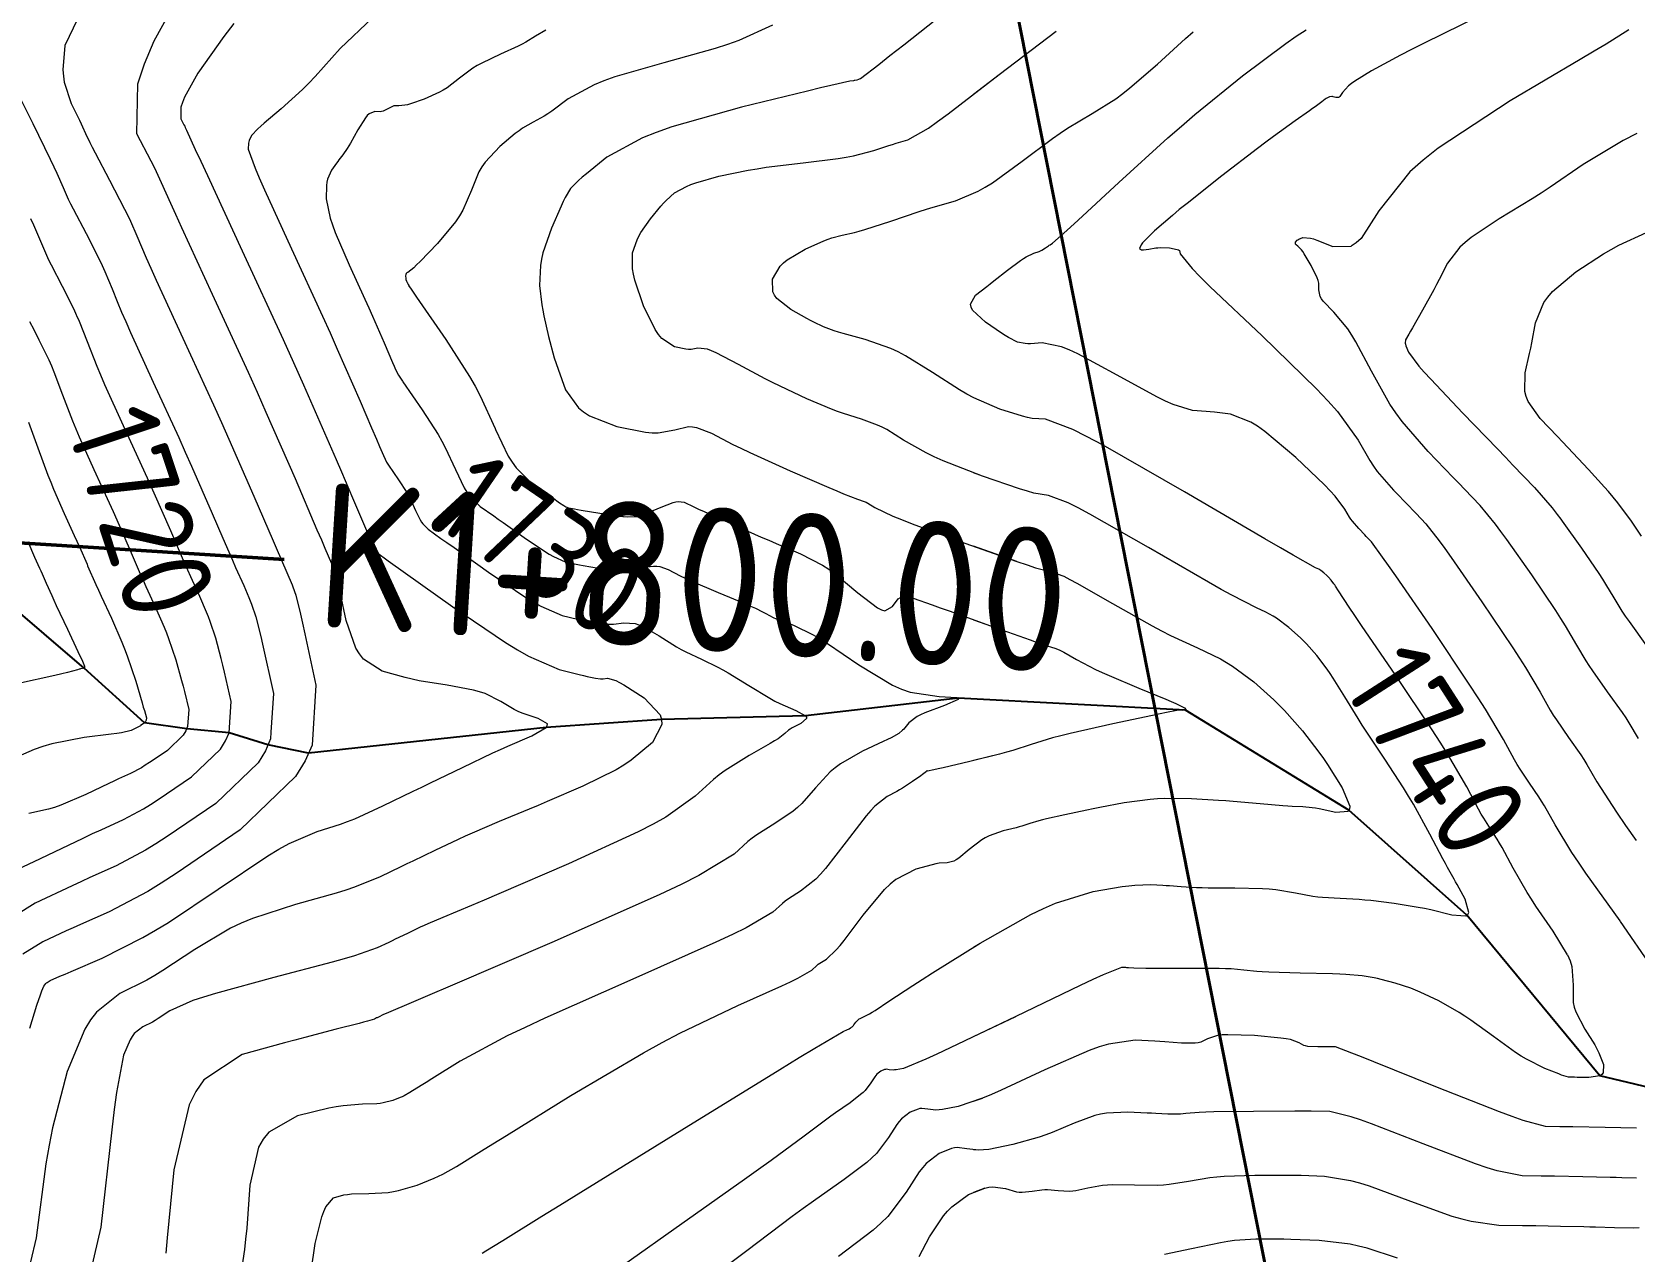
# Model space of a CAD drawing. Header units: millimetres. Extents: x 837475 to 838477, y 1189012 to 1191015.
# Drawn here: x 837785.8 to 837852.4, y 1189631 to 1189681.7 of the extents above; entities that cross this region are included whole.
import ezdxf

# ---------------------------------------------------------------- set-up
doc = ezdxf.new("R2010")
doc.units = ezdxf.units.MM
doc.header["$LTSCALE"] = 0.3
for name, color, linetype, lineweight in [('Abscisado 100m', 250, 'Continuous', 50), ('CORREDORVIA', 94, 'Continuous', 40), ('DRENAJE', 5, 'Continuous', 25)]:
    doc.layers.add(name, color=color, linetype=linetype, lineweight=lineweight)
doc.layers.add('COTAS 10', color=7, linetype='Continuous', lineweight=9, true_color=0x6e3e2d)
doc.layers.add('COTAS INT', color=7, linetype='Continuous', lineweight=5, true_color=0x9fa19f)
doc.styles.get("Standard").update_dxf_attribs({"font": 'isocp2.shx', "bigfont": '@extfont2.shx'})

msp = doc.modelspace()

# ---------------------------------------------------------------- linework, layer by layer
at = {"layer": 'Abscisado 100m'}
msp.add_line((837744.011, 1189663.017, 1705.277), (837796.277, 1189659.745, 1705.277), dxfattribs=at)
at = {"layer": 'CORREDORVIA'}
msp.add_lwpolyline([(838157.033, 1190996.193), (838237.174, 1190821.339), (838237.001, 1190602.875), (838240.031, 1190437.198), (838223.537, 1190366.272), (838184.199, 1189898.277), (837734.304, 1190149.151), (837849.078, 1189569.699), (837751.159, 1189231.384), (837593.191, 1189234.399), (837695.481, 1189679.225), (837660.573, 1189835.358), (837597.737, 1190012.464), (837490.666, 1190492.599), (837964.301, 1190234.408), (838010.155, 1190346.41), (837974.613, 1190516.877), (837969.419, 1190653.334), (837963.574, 1190795.982), (837910.676, 1191000.965)], close=True, dxfattribs=at)
at = {"layer": 'COTAS 10'}
for points in [[(837799.946, 1189682.259), (837798.608, 1189680.994), (837797.567, 1189679.825), (837797.296, 1189679.543), (837797.033, 1189679.279), (837796.145, 1189678.474), (837795.447, 1189677.886), (837795.304, 1189677.758), (837795.182, 1189677.645), (837794.92, 1189677.365), (837794.826, 1189677.17), (837794.809, 1189677.11), (837794.796, 1189677.049), (837794.784, 1189676.808), (837795.068, 1189676.017), (837795.242, 1189675.608), (837795.458, 1189675.117), (837796.58, 1189672.659), (837797.864, 1189669.868), (837798.181, 1189669.166), (837798.481, 1189668.496), (837799.428, 1189666.333), (837799.903, 1189665.226), (837800.106, 1189664.751), (837800.237, 1189664.447), (837800.343, 1189664.201), (837800.523, 1189663.796), (837800.612, 1189663.666), (837801.031, 1189663.06), (837801.37, 1189662.531), (837801.449, 1189662.392), (837801.522, 1189662.255), (837801.736, 1189661.787), (837801.921, 1189661.394), (837801.977, 1189661.305), (837802.035, 1189661.224), (837802.262, 1189661.003), (837802.791, 1189660.628), (837803.04, 1189660.451), (837803.334, 1189660.242), (837804.763, 1189659.219), (837806.28, 1189658.195), (837806.628, 1189657.984), (837806.945, 1189657.805), (837807.831, 1189657.421), (837808.469, 1189657.263), (837808.629, 1189657.226), (837808.783, 1189657.193), (837809.279, 1189657.099), (837809.722, 1189657.056), (837809.843, 1189657.055), (837809.962, 1189657.059), (837810.384, 1189657.114), (837810.863, 1189657.084), (837811.019, 1189657.035), (837811.184, 1189656.968), (837811.864, 1189656.576), (837812.584, 1189656.117), (837812.776, 1189656.007), (837812.963, 1189655.905), (837813.612, 1189655.599), (837814.296, 1189655.276), (837814.506, 1189655.162), (837814.724, 1189655.039), (837815.589, 1189654.507), (837816.451, 1189653.983), (837816.667, 1189653.865), (837816.874, 1189653.758), (837817.541, 1189653.468), (837817.942, 1189653.256), (837817.98, 1189653.198), (837817.987, 1189653.141), (837817.752, 1189652.935), (837817.381, 1189652.746), (837817.303, 1189652.7), (837817.235, 1189652.656), (837817.078, 1189652.517), (837816.797, 1189652.301), (837816.652, 1189652.208), (837816.477, 1189652.101), (837815.599, 1189651.596), (837814.605, 1189650.974), (837814.356, 1189650.793), (837814.119, 1189650.608), (837813.359, 1189649.91), (837812.134, 1189649.038), (837811.603, 1189648.745), (837810.99, 1189648.428), (837808.085, 1189647.096), (837805.189, 1189645.853), (837804.581, 1189645.593), (837804.057, 1189645.369), (837802.866, 1189644.865), (837802.249, 1189644.602), (837802.088, 1189644.531), (837801.93, 1189644.46), (837801.394, 1189644.208), (837800.892, 1189643.965), (837800.756, 1189643.898), (837800.621, 1189643.833), (837800.143, 1189643.601), (837799.2, 1189643.274), (837798.771, 1189643.148), (837798.269, 1189643.008), (837795.85, 1189642.373), (837793.426, 1189641.714), (837792.92, 1189641.558), (837792.486, 1189641.413), (837791.518, 1189640.984), (837791.042, 1189640.666), (837790.918, 1189640.592), (837790.798, 1189640.523), (837790.395, 1189640.322), (837790.043, 1189640.044), (837789.955, 1189639.926), (837789.871, 1189639.79), (837789.603, 1189639.151), (837789.312, 1189637.595), (837789.213, 1189636.881), (837789.107, 1189636.043), (837788.659, 1189631.994), (837787.643, 1189627.65)], [(837849.607, 1189643.321), (837849.013, 1189644.304), (837848.292, 1189645.344), (837848.109, 1189645.628), (837847.932, 1189645.911), (837847.353, 1189646.919), (837846.883, 1189647.776), (837846.775, 1189647.964), (837846.677, 1189648.13), (837846.405, 1189648.552), (837846.126, 1189648.991), (837846.024, 1189649.168), (837845.911, 1189649.37), (837845.415, 1189650.299), (837844.62, 1189651.67), (837844.318, 1189652.149), (837843.982, 1189652.672), (837842.474, 1189654.923), (837841.051, 1189657.003), (837840.769, 1189657.419), (837840.535, 1189657.766), (837840.09, 1189658.44), (837839.965, 1189658.643), (837839.932, 1189658.693), (837839.899, 1189658.741), (837839.787, 1189658.889), (837839.675, 1189659.016), (837839.609, 1189659.082), (837839.483, 1189659.195), (837839.349, 1189659.294), (837839.335, 1189659.304), (837839.311, 1189659.318), (837839.273, 1189659.34), (837839.131, 1189659.408), (837838.209, 1189659.928), (837837.679, 1189660.235), (837837.03, 1189660.612), (837833.693, 1189662.566), (837830.303, 1189664.497), (837829.621, 1189664.861), (837829.049, 1189665.151), (837827.908, 1189665.58), (837827.365, 1189665.612), (837827.169, 1189665.651), (837826.955, 1189665.703), (837826.018, 1189666.001), (837824.941, 1189666.468), (837824.638, 1189666.626), (837824.333, 1189666.796), (837823.213, 1189667.517), (837822.095, 1189668.217), (837821.791, 1189668.374), (837821.489, 1189668.516), (837820.418, 1189668.894), (837819.509, 1189669.142), (837819.31, 1189669.201), (837819.133, 1189669.256), (837818.682, 1189669.419), (837818.289, 1189669.612), (837818.148, 1189669.685), (837817.994, 1189669.768), (837817.323, 1189670.141), (837816.746, 1189670.596), (837816.651, 1189670.731), (837816.583, 1189670.871), (837816.574, 1189671.405), (837816.887, 1189671.937), (837817.023, 1189672.074), (837817.181, 1189672.207), (837817.927, 1189672.651), (837818.702, 1189672.991), (837818.877, 1189673.059), (837819.036, 1189673.115), (837819.466, 1189673.223), (837819.97, 1189673.334), (837820.175, 1189673.393), (837820.408, 1189673.463), (837821.484, 1189673.817), (837822.664, 1189674.209), (837822.961, 1189674.304), (837823.247, 1189674.392), (837824.174, 1189674.661), (837825.115, 1189675.052), (837825.408, 1189675.218), (837825.716, 1189675.408), (837826.948, 1189676.301), (837828.199, 1189677.247), (837828.519, 1189677.47), (837828.827, 1189677.677), (837829.845, 1189678.284), (837830.835, 1189678.901), (837831.126, 1189679.114), (837831.424, 1189679.346), (837832.56, 1189680.334), (837833.733, 1189681.398), (837834.054, 1189681.677)], [(837784.477, 1189646.528), (837786.148, 1189647.322), (837787.92, 1189648.167), (837788.315, 1189648.353), (837788.668, 1189648.518), (837789.596, 1189648.937), (837790.43, 1189649.381), (837790.723, 1189649.561), (837791.044, 1189649.766), (837792.43, 1189650.714), (837793.633, 1189651.87), (837793.838, 1189652.206), (837793.987, 1189652.549), (837794.066, 1189653.844), (837793.797, 1189655.063), (837793.727, 1189655.358), (837793.659, 1189655.633), (837793.43, 1189656.473), (837793.197, 1189657.176), (837793.126, 1189657.366), (837793.052, 1189657.553), (837792.764, 1189658.211), (837792.394, 1189659.021), (837792.268, 1189659.303), (837792.133, 1189659.611), (837791.561, 1189660.935), (837790.873, 1189662.51), (837790.664, 1189662.977), (837790.448, 1189663.458), (837789.601, 1189665.303), (837788.823, 1189667.014), (837788.651, 1189667.409), (837788.497, 1189667.771), (837788.096, 1189668.795), (837787.767, 1189669.635), (837787.659, 1189669.881), (837787.649, 1189669.903), (837787.543, 1189670.133), (837787.063, 1189671.089), (837786.604, 1189671.981), (837786.501, 1189672.192), (837786.408, 1189672.388), (837786.163, 1189672.966), (837785.873, 1189673.649), (837785.754, 1189673.911)], [(837852.683, 1189660.721), (837852.265, 1189661.342), (837851.695, 1189662.105), (837851.508, 1189662.334), (837851.308, 1189662.57), (837851.146, 1189662.751), (837850.484, 1189663.489), (837849.623, 1189664.403), (837849.402, 1189664.637), (837849.187, 1189664.862), (837848.471, 1189665.606), (837847.968, 1189666.317), (837847.888, 1189666.52), (837847.834, 1189666.727), (837847.851, 1189667.501), (837848.028, 1189668.305), (837848.075, 1189668.53), (837848.121, 1189668.757), (837848.277, 1189669.588), (837848.624, 1189670.424), (837848.789, 1189670.655), (837848.986, 1189670.884), (837849.946, 1189671.71), (837851.101, 1189672.459), (837851.419, 1189672.64), (837851.737, 1189672.811), (837852.883, 1189673.333)], [(837824.923, 1189666.477), (837824.941, 1189666.468)], [(837849.607, 1189643.321), (837849.71, 1189643.072), (837849.786, 1189642.833), (837849.842, 1189642.054), (837849.843, 1189641.34), (837849.886, 1189641.143), (837849.947, 1189640.945), (837850.319, 1189640.23), (837850.738, 1189639.569), (837850.829, 1189639.406), (837850.908, 1189639.25), (837851.101, 1189638.758), (837851.082, 1189638.408), (837851.027, 1189638.342), (837850.95, 1189638.29), (837850.494, 1189638.214), (837850.002, 1189638.223), (837849.902, 1189638.225), (837849.818, 1189638.226), (837849.648, 1189638.229), (837849.456, 1189638.286), (837849.358, 1189638.321), (837849.241, 1189638.365), (837848.658, 1189638.596), (837847.9, 1189638.973), (837847.673, 1189639.11), (837847.438, 1189639.261), (837846.525, 1189639.921), (837845.593, 1189640.605), (837845.345, 1189640.771), (837845.102, 1189640.926), (837844.261, 1189641.403), (837843.489, 1189641.766), (837843.29, 1189641.85), (837843.096, 1189641.927), (837842.448, 1189642.144), (837841.867, 1189642.294), (837841.716, 1189642.329), (837841.57, 1189642.36), (837841.078, 1189642.446), (837840.4, 1189642.503), (837840.137, 1189642.516), (837839.841, 1189642.528), (837838.501, 1189642.561), (837837.196, 1189642.594), (837836.923, 1189642.606), (837836.688, 1189642.619), (837836.156, 1189642.678), (837835.629, 1189642.729), (837835.398, 1189642.738), (837835.128, 1189642.745), (837833.845, 1189642.749), (837832.569, 1189642.744), (837832.305, 1189642.745), (837832.078, 1189642.746), (837831.582, 1189642.76), (837831.355, 1189642.777), (837831.299, 1189642.781), (837831.245, 1189642.785), (837831.077, 1189642.794), (837830.311, 1189642.486), (837829.881, 1189642.289), (837829.356, 1189642.044), (837826.673, 1189640.756), (837823.951, 1189639.449), (837823.401, 1189639.192), (837822.94, 1189638.981), (837822.01, 1189638.598), (837821.706, 1189638.537), (837821.638, 1189638.53), (837821.578, 1189638.525), (837821.422, 1189638.543), (837821.303, 1189638.56), (837821.266, 1189638.555), (837821.228, 1189638.547), (837821.073, 1189638.485), (837820.908, 1189638.356), (837820.862, 1189638.306), (837820.816, 1189638.249), (837820.65, 1189637.991), (837820.417, 1189637.683), (837820.329, 1189637.595), (837820.23, 1189637.505), (837819.789, 1189637.17), (837819.187, 1189636.749), (837818.988, 1189636.604), (837818.775, 1189636.448), (837817.886, 1189635.783), (837816.509, 1189634.771), (837815.989, 1189634.396), (837815.408, 1189633.979), (837812.805, 1189632.131), (837810.373, 1189630.415)], [(837824.923, 1189639.916), (837826.673, 1189640.756)]]:
    msp.add_lwpolyline(points, dxfattribs=at)
at = {"layer": 'COTAS INT'}
for points in [[(837785.701, 1189640.271), (837786.002, 1189641.223), (837786.142, 1189641.648), (837786.175, 1189641.739), (837786.205, 1189641.819), (837786.294, 1189642.014), (837786.377, 1189642.122), (837786.404, 1189642.148), (837786.432, 1189642.172), (837786.549, 1189642.245), (837786.958, 1189642.426), (837787.17, 1189642.518), (837787.426, 1189642.629), (837788.707, 1189643.18), (837790.407, 1189644.035), (837790.927, 1189644.337), (837791.468, 1189644.667), (837795.6, 1189647.435), (837796.059, 1189647.71), (837796.478, 1189647.944), (837797.647, 1189648.443), (837798.614, 1189648.745), (837798.905, 1189648.854), (837799.207, 1189648.975), (837800.379, 1189649.504), (837801.638, 1189650.116), (837801.994, 1189650.289), (837802.354, 1189650.464), (837803.679, 1189651.107), (837804.941, 1189651.707), (837805.26, 1189651.854), (837805.566, 1189651.992), (837806.562, 1189652.424), (837807.157, 1189652.764), (837807.21, 1189652.845), (837807.215, 1189652.919), (837806.83, 1189653.14), (837806.166, 1189653.36), (837805.994, 1189653.433), (837805.829, 1189653.512), (837805.277, 1189653.845), (837804.622, 1189654.173), (837804.391, 1189654.25), (837804.138, 1189654.32), (837803.048, 1189654.523), (837801.885, 1189654.711), (837801.587, 1189654.773), (837801.299, 1189654.838), (837800.344, 1189655.109), (837799.575, 1189655.612), (837799.404, 1189655.824), (837799.251, 1189656.067), (837798.849, 1189657.21), (837798.61, 1189658.328), (837798.56, 1189658.556), (837798.517, 1189658.749), (837798.42, 1189659.152), (837798.364, 1189659.321), (837798.347, 1189659.366), (837798.329, 1189659.412), (837798.26, 1189659.57), (837797.982, 1189660.206), (837797.833, 1189660.552), (837797.652, 1189660.972), (837796.74, 1189663.102), (837795.533, 1189665.865), (837795.167, 1189666.684), (837794.788, 1189667.526), (837793.302, 1189670.762), (837792.019, 1189673.535), (837791.766, 1189674.084), (837791.559, 1189674.54), (837791.182, 1189675.399), (837790.974, 1189675.859), (837790.872, 1189676.063), (837790.751, 1189676.3), (837790.156, 1189677.435), (837790.195, 1189679.518), (837790.474, 1189680.353), (837790.87, 1189681.301), (837793.268, 1189685.655)], [(837788.208, 1189683.309), (837787.164, 1189681.117), (837787.079, 1189680.106), (837787.098, 1189679.841), (837787.136, 1189679.582), (837787.426, 1189678.703), (837787.766, 1189678.004), (837787.835, 1189677.858), (837787.893, 1189677.734), (837788.015, 1189677.459), (837788.201, 1189677.077), (837788.299, 1189676.885), (837788.419, 1189676.655), (837789.021, 1189675.514), (837789.643, 1189674.316), (837789.775, 1189674.051), (837789.889, 1189673.814), (837790.154, 1189673.197), (837790.538, 1189672.284), (837790.728, 1189671.859), (837790.954, 1189671.361), (837792.068, 1189668.942), (837793.341, 1189666.17), (837793.666, 1189665.448), (837793.98, 1189664.747), (837795.013, 1189662.379), (837795.812, 1189660.518), (837795.978, 1189660.136), (837796.119, 1189659.811), (837796.428, 1189659.117), (837796.57, 1189658.792), (837796.606, 1189658.7), (837796.641, 1189658.606), (837796.757, 1189658.259), (837796.948, 1189657.47), (837797.032, 1189657.098), (837797.128, 1189656.659), (837797.585, 1189654.52), (837797.433, 1189652.032), (837797.146, 1189651.374), (837796.752, 1189650.729), (837794.445, 1189648.511), (837791.784, 1189646.692), (837791.168, 1189646.298), (837790.604, 1189645.952), (837789.003, 1189645.099), (837787.813, 1189644.579), (837787.508, 1189644.442), (837787.214, 1189644.309), (837786.24, 1189643.853), (837785.414, 1189643.338)], [(837825.017, 1189683.511), (837822.021, 1189681.132), (837821.446, 1189680.677), (837820.98, 1189680.31), (837820.218, 1189679.722), (837820.169, 1189679.708), (837820.139, 1189679.698), (837820.077, 1189679.678), (837819.993, 1189679.656), (837819.963, 1189679.651), (837819.93, 1189679.645), (837819.786, 1189679.627), (837818.997, 1189679.452), (837818.557, 1189679.347), (837818.021, 1189679.218), (837815.284, 1189678.548), (837812.38, 1189677.725), (837811.738, 1189677.499), (837811.166, 1189677.274), (837809.688, 1189676.468), (837808.836, 1189675.783), (837808.659, 1189675.633), (837808.508, 1189675.502), (837808.175, 1189675.174), (837807.953, 1189674.79), (837807.871, 1189674.624), (837807.781, 1189674.431), (837807.383, 1189673.517), (837807.029, 1189672.492), (837806.968, 1189672.229), (837806.921, 1189671.975), (837806.884, 1189671.134), (837806.98, 1189670.334), (837807.018, 1189670.105), (837807.06, 1189669.873), (837807.254, 1189669.011), (837807.501, 1189668.137), (837807.576, 1189667.897), (837807.656, 1189667.658), (837807.969, 1189666.805), (837808.5, 1189666.055), (837808.717, 1189665.882), (837808.963, 1189665.723), (837810.105, 1189665.275), (837811.289, 1189665.042), (837811.562, 1189665.018), (837811.811, 1189665.013), (837812.513, 1189665.143), (837813.078, 1189665.27), (837813.241, 1189665.263), (837813.407, 1189665.238), (837814.029, 1189664.995), (837814.922, 1189664.535), (837815.258, 1189664.374), (837815.632, 1189664.198), (837817.306, 1189663.439), (837818.907, 1189662.737), (837819.235, 1189662.597), (837819.514, 1189662.481), (837820.106, 1189662.257), (837820.378, 1189662.161), (837820.454, 1189662.125), (837820.532, 1189662.085), (837820.815, 1189661.907), (837821.564, 1189661.556), (837821.935, 1189661.407), (837822.376, 1189661.235), (837824.558, 1189660.427), (837826.72, 1189659.663), (837827.149, 1189659.52), (837827.503, 1189659.405), (837828.168, 1189659.237), (837828.668, 1189659.049), (837828.918, 1189658.922), (837829.217, 1189658.763), (837830.703, 1189657.916), (837832.341, 1189656.99), (837832.736, 1189656.78), (837833.106, 1189656.59), (837834.234, 1189656.073), (837835.178, 1189655.622), (837835.432, 1189655.474), (837835.684, 1189655.316), (837836.568, 1189654.66), (837837.404, 1189653.91), (837837.625, 1189653.692), (837837.842, 1189653.469), (837838.587, 1189652.63), (837839.277, 1189651.739), (837839.459, 1189651.483), (837839.636, 1189651.224), (837840.242, 1189650.259), (837840.554, 1189649.5), (837840.546, 1189649.371), (837840.497, 1189649.277), (837839.977, 1189649.233), (837839.288, 1189649.382), (837839.131, 1189649.411), (837838.99, 1189649.433), (837838.606, 1189649.468), (837838.159, 1189649.486), (837837.978, 1189649.498), (837837.773, 1189649.514), (837836.827, 1189649.595), (837835.716, 1189649.688), (837835.407, 1189649.712), (837835.098, 1189649.734), (837833.977, 1189649.803), (837832.865, 1189649.814), (837832.562, 1189649.799), (837832.26, 1189649.776), (837831.188, 1189649.629), (837830.164, 1189649.434), (837829.893, 1189649.381), (837829.627, 1189649.328), (837828.714, 1189649.139), (837827.957, 1189648.97), (837827.79, 1189648.929), (837827.642, 1189648.891), (837827.26, 1189648.775), (837826.93, 1189648.667), (837826.815, 1189648.634), (837826.69, 1189648.6), (837826.15, 1189648.465), (837825.565, 1189648.259), (837825.411, 1189648.18), (837825.261, 1189648.092), (837824.747, 1189647.694), (837824.308, 1189647.33), (837824.204, 1189647.263), (837824.109, 1189647.211), (837823.83, 1189647.144), (837823.49, 1189647.121), (837823.356, 1189647.096), (837823.205, 1189647.063), (837822.518, 1189646.879), (837821.697, 1189646.441), (837821.462, 1189646.249)], [(837794.187, 1189682.03), (837793.767, 1189681.487), (837792.693, 1189679.966), (837792.139, 1189678.962), (837792.048, 1189678.743), (837791.984, 1189678.55), (837791.974, 1189678.07), (837792.112, 1189677.808), (837792.14, 1189677.753), (837792.163, 1189677.706), (837792.211, 1189677.6), (837792.58, 1189676.796), (837792.805, 1189676.309), (837793.084, 1189675.708), (837794.536, 1189672.582), (837796.229, 1189668.895), (837796.659, 1189667.941), (837797.073, 1189667.015), (837798.43, 1189663.909), (837798.651, 1189663.394), (837799.112, 1189662.316), (837799.78, 1189660.753), (837800.025, 1189660.181), (837800.029, 1189660.175), (837800.049, 1189660.146), (837800.065, 1189660.121), (837800.069, 1189660.114), (837800.072, 1189660.107), (837800.083, 1189660.085), (837800.091, 1189660.066), (837800.097, 1189660.058), (837800.108, 1189660.048), (837800.602, 1189659.694), (837803.285, 1189657.774), (837805.469, 1189656.299), (837805.971, 1189655.995), (837806.427, 1189655.737), (837807.704, 1189655.183), (837808.535, 1189654.97), (837808.711, 1189654.927), (837808.863, 1189654.89), (837809.219, 1189654.813), (837809.418, 1189654.794), (837809.472, 1189654.793), (837809.526, 1189654.795), (837809.715, 1189654.82), (837810.061, 1189654.717), (837810.213, 1189654.639), (837810.389, 1189654.539), (837811.231, 1189653.997), (837811.894, 1189653.298), (837811.958, 1189653.098), (837811.97, 1189652.896), (837811.583, 1189652.147), (837810.698, 1189651.402), (837810.396, 1189651.202), (837810.069, 1189651.006), (837808.683, 1189650.321), (837807.21, 1189649.692), (837806.828, 1189649.53), (837806.458, 1189649.373), (837805.215, 1189648.853), (837804.093, 1189648.374), (837803.799, 1189648.244), (837803.512, 1189648.115), (837802.537, 1189647.658), (837801.623, 1189647.214), (837801.375, 1189647.094), (837801.129, 1189646.975), (837800.261, 1189646.552), (837799.203, 1189646.124), (837798.838, 1189646.001), (837798.442, 1189645.876), (837796.749, 1189645.408), (837794.952, 1189644.829), (837794.49, 1189644.634), (837794.043, 1189644.424), (837792.558, 1189643.539), (837791.239, 1189642.66), (837790.897, 1189642.454), (837790.565, 1189642.263), (837789.448, 1189641.707), (837788.473, 1189640.935), (837788.229, 1189640.608), (837787.997, 1189640.232), (837787.254, 1189638.464), (837786.65, 1189636.132), (837786.506, 1189635.401), (837786.371, 1189634.632), (837785.965, 1189631.547), (837785.269, 1189628.567)], [(837816.573, 1189681.963), (837815.163, 1189681.327), (837814.691, 1189681.155), (837814.184, 1189680.986), (837812.058, 1189680.392), (837810.015, 1189679.809), (837809.56, 1189679.646), (837809.152, 1189679.483), (837808.081, 1189678.89), (837807.396, 1189678.38), (837807.233, 1189678.269), (837807.081, 1189678.171), (837806.625, 1189677.925), (837806.18, 1189677.674), (837806.035, 1189677.572), (837805.879, 1189677.456), (837805.237, 1189676.92), (837804.626, 1189676.258), (837804.491, 1189676.063), (837804.37, 1189675.862), (837804.054, 1189675.094), (837803.704, 1189674.266), (837803.561, 1189674.028), (837803.399, 1189673.787), (837802.648, 1189672.883), (837801.924, 1189672.133), (837801.779, 1189671.989), (837801.658, 1189671.872), (837801.417, 1189671.676), (837801.35, 1189671.643), (837801.338, 1189671.628), (837801.328, 1189671.611), (837801.316, 1189671.529), (837801.327, 1189671.437), (837801.331, 1189671.414), (837801.337, 1189671.392), (837801.362, 1189671.32), (837801.391, 1189671.259), (837801.398, 1189671.243), (837801.404, 1189671.229), (837801.425, 1189671.181), (837801.451, 1189671.131), (837801.46, 1189671.114), (837801.471, 1189671.097), (837801.518, 1189671.025), (837801.777, 1189670.65), (837802.994, 1189668.889), (837803.978, 1189667.353), (837804.209, 1189666.947), (837804.422, 1189666.551), (837805.041, 1189665.192), (837805.059, 1189665.155), (837805.581, 1189664.05), (837805.744, 1189663.791), (837805.913, 1189663.556), (837806.571, 1189662.913), (837807.171, 1189662.496), (837807.303, 1189662.404), (837807.42, 1189662.322), (837807.721, 1189662.11), (837807.901, 1189661.988), (837807.943, 1189661.963), (837807.98, 1189661.942), (837808.086, 1189661.896), (837808.336, 1189661.848), (837808.466, 1189661.826), (837808.621, 1189661.799), (837809.399, 1189661.67), (837810.207, 1189661.555), (837810.348, 1189661.541), (837810.381, 1189661.537), (837810.535, 1189661.525), (837810.911, 1189661.535), (837811.214, 1189661.625), (837811.321, 1189661.664), (837811.438, 1189661.71), (837811.944, 1189661.927), (837812.438, 1189662.115), (837812.548, 1189662.142), (837812.646, 1189662.159), (837812.899, 1189662.129), (837813.305, 1189661.932), (837813.498, 1189661.843), (837813.726, 1189661.739), (837814.841, 1189661.238), (837816.101, 1189660.683), (837816.421, 1189660.545), (837816.727, 1189660.412), (837817.726, 1189659.989), (837818.65, 1189659.508), (837818.909, 1189659.34), (837819.169, 1189659.156), (837820.12, 1189658.365), (837820.925, 1189657.736), (837821.093, 1189657.654), (837821.237, 1189657.612), (837821.561, 1189657.794), (837821.794, 1189658.117), (837821.882, 1189658.164), (837821.978, 1189658.192), (837822.41, 1189658.142), (837823.206, 1189657.861), (837823.532, 1189657.745), (837823.903, 1189657.611), (837825.629, 1189656.989)], [(837845.996, 1189682.362), (837843.644, 1189681.213), (837843.123, 1189680.952), (837842.659, 1189680.715), (837841.457, 1189680.066), (837840.766, 1189679.63), (837840.625, 1189679.528), (837840.506, 1189679.434), (837840.257, 1189679.163), (837840.15, 1189678.997), (837840.12, 1189678.969), (837840.09, 1189678.95), (837839.979, 1189678.948), (837839.87, 1189678.983), (837839.841, 1189678.987), (837839.813, 1189678.989), (837839.714, 1189678.977), (837839.606, 1189678.929), (837839.572, 1189678.908), (837839.536, 1189678.884), (837839.39, 1189678.771), (837839.124, 1189678.568), (837839.012, 1189678.488), (837838.884, 1189678.397), (837838.281, 1189677.979), (837837.382, 1189677.333), (837837.067, 1189677.098), (837836.723, 1189676.838), (837835.24, 1189675.694), (837833.794, 1189674.55), (837833.473, 1189674.289), (837833.187, 1189674.053), (837832.438, 1189673.404), (837832.025, 1189672.993), (837831.95, 1189672.907), (837831.892, 1189672.834), (837831.823, 1189672.671), (837831.907, 1189672.618), (837831.946, 1189672.614), (837831.99, 1189672.614), (837832.207, 1189672.654), (837832.495, 1189672.702), (837832.585, 1189672.708), (837832.68, 1189672.711), (837833.061, 1189672.696), (837833.38, 1189672.637), (837833.437, 1189672.613), (837833.479, 1189672.585), (837833.514, 1189672.456), (837834.001, 1189671.84), (837834.328, 1189671.505), (837834.738, 1189671.099), (837836.911, 1189669.042), (837839.177, 1189666.843), (837839.645, 1189666.348), (837840.043, 1189665.903), (837840.908, 1189664.708), (837841.384, 1189663.859), (837841.538, 1189663.633), (837841.701, 1189663.41), (837842.37, 1189662.634), (837843.02, 1189661.962), (837843.172, 1189661.804), (837843.311, 1189661.659), (837843.713, 1189661.236), (837844.266, 1189660.529), (837844.501, 1189660.205), (837844.772, 1189659.826), (837846.047, 1189657.991), (837847.335, 1189656.077), (837847.615, 1189655.648), (837847.86, 1189655.261), (837848.469, 1189654.228), (837848.888, 1189653.485), (837849.014, 1189653.281), (837849.144, 1189653.078), (837849.649, 1189652.353), (837850.154, 1189651.633), (837850.284, 1189651.433), (837850.409, 1189651.233), (837850.825, 1189650.51), (837851.638, 1189649.242), (837852.013, 1189648.698), (837852.454, 1189648.071)], [(837807.151, 1189681.745), (837806.721, 1189681.507), (837806.312, 1189681.246), (837806.161, 1189681.165), (837805.995, 1189681.082), (837805.258, 1189680.751), (837804.487, 1189680.383), (837804.298, 1189680.275), (837804.12, 1189680.166), (837803.565, 1189679.75), (837803.044, 1189679.354), (837802.887, 1189679.257), (837802.725, 1189679.166), (837802.091, 1189678.88), (837801.522, 1189678.685), (837801.4, 1189678.651), (837801.294, 1189678.626), (837801.038, 1189678.607), (837800.874, 1189678.61), (837800.826, 1189678.598), (837800.777, 1189678.582), (837800.587, 1189678.48), (837800.383, 1189678.379), (837800.325, 1189678.364), (837800.267, 1189678.354), (837800.049, 1189678.363), (837799.804, 1189678.274), (837799.728, 1189678.202), (837799.648, 1189678.11), (837799.332, 1189677.605), (837799.03, 1189677.058), (837798.959, 1189676.938), (837798.894, 1189676.832), (837798.709, 1189676.566), (837798.548, 1189676.362), (837798.499, 1189676.296), (837798.447, 1189676.225), (837798.247, 1189675.934), (837798.082, 1189675.555), (837798.054, 1189675.43), (837798.033, 1189675.295), (837798.019, 1189674.734), (837798.186, 1189673.937), (837798.279, 1189673.653), (837798.392, 1189673.341), (837798.971, 1189671.99), (837799.627, 1189670.563), (837799.789, 1189670.205), (837799.943, 1189669.862), (837800.427, 1189668.757), (837800.778, 1189667.941), (837800.849, 1189667.781), (837800.907, 1189667.649), (837801.02, 1189667.41), (837801.195, 1189667.158), (837801.21, 1189667.138), (837802.012, 1189665.975), (837802.674, 1189664.942), (837802.829, 1189664.67), (837802.972, 1189664.403), (837803.388, 1189663.49), (837803.751, 1189662.722), (837803.861, 1189662.548), (837803.974, 1189662.39), (837804.416, 1189661.958), (837804.981, 1189661.562), (837805.172, 1189661.427), (837805.377, 1189661.282), (837806.242, 1189660.665), (837807.09, 1189660.091), (837807.285, 1189659.974), (837807.463, 1189659.873), (837807.958, 1189659.658), (837808.403, 1189659.556), (837808.547, 1189659.526), (837808.702, 1189659.496), (837809.339, 1189659.384), (837810.027, 1189659.318), (837810.213, 1189659.317), (837810.398, 1189659.324), (837811.053, 1189659.409), (837811.626, 1189659.478), (837811.76, 1189659.475), (837811.883, 1189659.462), (837812.238, 1189659.332), (837812.728, 1189659.068), (837812.937, 1189658.97), (837813.177, 1189658.862), (837814.307, 1189658.383), (837815.424, 1189657.914), (837815.656, 1189657.812), (837815.855, 1189657.723), (837816.159, 1189657.57), (837816.292, 1189657.502), (837816.6, 1189657.341), (837816.717, 1189657.289), (837816.848, 1189657.235), (837817.435, 1189657.015), (837818.264, 1189656.617), (837818.548, 1189656.45), (837818.855, 1189656.259), (837820.161, 1189655.365), (837821.56, 1189654.523), (837821.926, 1189654.365), (837822.283, 1189654.239), (837823.497, 1189654.056), (837824.232, 1189654.016), (837824.288, 1189653.981), (837824.28, 1189653.935), (837823.717, 1189653.682), (837822.894, 1189653.376), (837822.721, 1189653.297), (837822.573, 1189653.22), (837822.239, 1189652.963), (837822.066, 1189652.748), (837822.02, 1189652.698), (837821.975, 1189652.652), (837821.817, 1189652.519), (837821.493, 1189652.34), (837821.343, 1189652.265), (837821.167, 1189652.179), (837820.313, 1189651.776), (837819.389, 1189651.255), (837819.169, 1189651.094), (837818.964, 1189650.926), (837818.354, 1189650.262), (837817.785, 1189649.603), (837817.607, 1189649.438), (837817.42, 1189649.281), (837816.669, 1189648.778), (837815.916, 1189648.307), (837815.728, 1189648.17), (837815.548, 1189648.03), (837814.973, 1189647.502), (837813.51, 1189646.612), (837812.771, 1189646.244), (837811.887, 1189645.824), (837807.488, 1189643.871), (837803.168, 1189642.015), (837802.334, 1189641.656), (837801.656, 1189641.366), (837800.517, 1189640.877), (837800.406, 1189640.83), (837800.376, 1189640.817), (837800.348, 1189640.804), (837800.251, 1189640.759), (837800.161, 1189640.715), (837800.136, 1189640.703), (837800.112, 1189640.691), (837800.026, 1189640.649), (837799.731, 1189640.559), (837799.574, 1189640.516), (837799.386, 1189640.466), (837798.436, 1189640.221), (837797.131, 1189639.882), (837796.718, 1189639.772), (837796.283, 1189639.656), (837794.529, 1189639.177), (837792.939, 1189638.122), (837792.608, 1189637.642), (837792.323, 1189637.08), (837791.691, 1189634.375), (837791.419, 1189631.551), (837791.362, 1189630.915)], [(837853.124, 1189642.791), (837851.801, 1189644.707), (837851.79, 1189644.724), (837850.373, 1189646.707), (837850.061, 1189647.163), (837849.785, 1189647.576), (837849.089, 1189648.714), (837848.646, 1189649.505), (837848.529, 1189649.698), (837848.415, 1189649.881), (837848.027, 1189650.452), (837847.635, 1189651.034), (837847.519, 1189651.225), (837847.4, 1189651.427), (837846.942, 1189652.264), (837846.196, 1189653.53), (837845.895, 1189654.003), (837845.552, 1189654.529), (837843.974, 1189656.875), (837842.465, 1189659.066), (837842.166, 1189659.496), (837841.918, 1189659.849), (837841.456, 1189660.484), (837841.348, 1189660.598), (837841.298, 1189660.65), (837841.244, 1189660.707), (837841.184, 1189660.769), (837840.929, 1189661.033), (837840.667, 1189661.337), (837840.603, 1189661.424), (837840.543, 1189661.513), (837840.356, 1189661.846), (837839.945, 1189662.382), (837839.743, 1189662.598), (837839.503, 1189662.845), (837838.318, 1189663.983), (837837.028, 1189665.071), (837836.722, 1189665.286), (837836.439, 1189665.463), (837835.599, 1189665.793), (837834.934, 1189665.868), (837834.76, 1189665.885), (837834.592, 1189665.901), (837834.021, 1189665.942), (837833.212, 1189666.186), (837832.894, 1189666.329), (837832.535, 1189666.505), (837830.895, 1189667.411), (837829.257, 1189668.298), (837828.899, 1189668.461), (837828.581, 1189668.588), (837827.779, 1189668.751), (837827.295, 1189668.715), (837827.18, 1189668.716), (837827.072, 1189668.723), (837826.748, 1189668.788), (837826.378, 1189668.975), (837826.241, 1189669.057), (837826.089, 1189669.153), (837825.414, 1189669.612), (837824.881, 1189670.118), (837824.817, 1189670.243), (837824.791, 1189670.361), (837824.998, 1189670.737), (837825.475, 1189671.1), (837825.618, 1189671.21), (837825.766, 1189671.325), (837826.339, 1189671.777), (837826.874, 1189672.177), (837826.997, 1189672.259), (837827.11, 1189672.329), (837827.428, 1189672.477), (837827.654, 1189672.552), (837827.709, 1189672.575), (837827.759, 1189672.599), (837827.914, 1189672.697), (837828.038, 1189672.79), (837828.069, 1189672.812), (837828.1, 1189672.833), (837828.201, 1189672.893), (837828.68, 1189673.311), (837828.949, 1189673.557), (837829.277, 1189673.859), (837830.955, 1189675.423), (837833, 1189677.277), (837833.56, 1189677.763), (837834.117, 1189678.238), (837836.105, 1189679.852), (837837.897, 1189681.194), (837838.331, 1189681.497), (837838.738, 1189681.769)], [(837824.923, 1189679.086), (837825.983, 1189679.906), (837828.361, 1189681.704)], [(837852.159, 1189681.757), (837851.206, 1189681.166), (837850.719, 1189680.874), (837850.136, 1189680.527), (837847.225, 1189678.812), (837844.234, 1189676.847), (837843.601, 1189676.342), (837843.051, 1189675.855), (837841.77, 1189674.237), (837841.032, 1189673.094), (837840.825, 1189672.906), (837840.616, 1189672.774)], [(837825.288, 1189663.214), (837823.659, 1189663.851), (837823.287, 1189664.016), (837822.949, 1189664.176), (837822.014, 1189664.712), (837821.313, 1189665.151), (837821.122, 1189665.25), (837820.933, 1189665.338), (837820.262, 1189665.576), (837819.512, 1189665.812), (837819.273, 1189665.899), (837819.02, 1189665.996), (837817.994, 1189666.429), (837816.881, 1189666.95), (837816.574, 1189667.103), (837816.266, 1189667.26), (837815.159, 1189667.86), (837814.227, 1189668.344), (837814.03, 1189668.428), (837813.86, 1189668.49), (837813.466, 1189668.532), (837813.183, 1189668.48), (837813.083, 1189668.482), (837812.973, 1189668.491), (837812.496, 1189668.586), (837811.97, 1189668.933), (837811.829, 1189669.102), (837811.69, 1189669.303), (837811.204, 1189670.292), (837810.848, 1189671.356), (837810.791, 1189671.605), (837810.751, 1189671.833), (837810.756, 1189672.491), (837810.943, 1189673.029), (837811.018, 1189673.182), (837811.103, 1189673.336), (837811.492, 1189673.91), (837811.924, 1189674.432), (837812.035, 1189674.554), (837812.143, 1189674.667), (837812.501, 1189674.993), (837812.988, 1189675.258), (837813.176, 1189675.332), (837813.387, 1189675.406), (837814.342, 1189675.677), (837815.552, 1189675.929), (837815.924, 1189675.992), (837816.311, 1189676.051), (837817.844, 1189676.241), (837819.29, 1189676.422), (837819.623, 1189676.476), (837819.927, 1189676.531), (837820.781, 1189676.747), (837821.401, 1189676.954), (837821.558, 1189677.003), (837821.708, 1189677.05), (837822.196, 1189677.191), (837823.048, 1189677.681), (837823.427, 1189677.947), (837823.869, 1189678.27), (837825.983, 1189679.906)], [(837785.113, 1189679.308), (837785.832, 1189677.87), (837786.554, 1189676.383), (837786.702, 1189676.073), (837786.827, 1189675.807), (837787.089, 1189675.213), (837787.305, 1189674.732), (837787.4, 1189674.538), (837787.511, 1189674.318), (837788.042, 1189673.302), (837788.593, 1189672.225), (837788.717, 1189671.966), (837788.828, 1189671.725), (837789.125, 1189670.996), (837789.341, 1189670.465), (837789.518, 1189670.027), (837789.689, 1189669.634), (837789.888, 1189669.187), (837790.834, 1189667.123), (837791.894, 1189664.814), (837792.165, 1189664.213), (837792.426, 1189663.629), (837793.287, 1189661.657), (837793.727, 1189660.637), (837793.973, 1189660.065), (837794.123, 1189659.72), (837794.256, 1189659.416), (837794.596, 1189658.664), (837794.811, 1189658.173), (837794.866, 1189658.033), (837794.919, 1189657.891), (837795.093, 1189657.366), (837795.304, 1189656.552), (837795.379, 1189656.228), (837795.463, 1189655.861), (837795.747, 1189654.551), (837795.826, 1189654.182), (837795.727, 1189652.565), (837795.71, 1189652.29), (837795.492, 1189651.79), (837795.192, 1189651.3), (837793.438, 1189649.613), (837791.414, 1189648.229), (837790.946, 1189647.929), (837790.517, 1189647.666), (837789.299, 1189647.018), (837788.2, 1189646.529), (837787.846, 1189646.366), (837787.47, 1189646.191), (837785.932, 1189645.461), (837784.396, 1189644.504)], [(837852.483, 1189677.457), (837851.917, 1189677.169), (837850.254, 1189676.166), (837848.887, 1189675.229), (837848.509, 1189674.981), (837848.13, 1189674.738), (837846.762, 1189673.903), (837845.601, 1189673.133), (837845.353, 1189672.931), (837845.136, 1189672.735), (837844.621, 1189672.067), (837844.274, 1189671.381), (837844.164, 1189671.173), (837844.048, 1189670.958), (837843.581, 1189670.115), (837843.164, 1189669.381), (837843.08, 1189669.234), (837843.009, 1189669.112), (837842.869, 1189668.872), (837842.856, 1189668.745), (837842.867, 1189668.694), (837842.883, 1189668.635), (837842.993, 1189668.366), (837843.43, 1189667.787), (837843.653, 1189667.533), (837843.92, 1189667.239), (837845.251, 1189665.837), (837846.692, 1189664.347), (837847.029, 1189663.998), (837847.338, 1189663.675), (837848.227, 1189662.738), (837848.961, 1189661.89), (837849.172, 1189661.624), (837849.326, 1189661.426), (837849.387, 1189661.345), (837850.192, 1189660.225), (837850.9, 1189659.173), (837851.054, 1189658.937), (837851.189, 1189658.725), (837851.524, 1189658.157), (837851.864, 1189657.599), (837852.003, 1189657.393), (837852.161, 1189657.165), (837852.894, 1189656.153)], [(837852.561, 1189652.306), (837852.172, 1189652.961), (837852.038, 1189653.167), (837851.893, 1189653.384), (837851.271, 1189654.253), (837850.653, 1189655.121), (837850.508, 1189655.337), (837850.376, 1189655.542), (837849.997, 1189656.193), (837849.525, 1189656.993), (837849.334, 1189657.292), (837849.118, 1189657.625), (837848.12, 1189659.108), (837847.08, 1189660.585), (837846.837, 1189660.915), (837846.613, 1189661.21), (837845.97, 1189661.987), (837845.324, 1189662.667), (837845.1, 1189662.901), (837844.856, 1189663.155), (837843.81, 1189664.235), (837842.735, 1189665.482), (837842.473, 1189665.841), (837842.226, 1189666.206), (837841.46, 1189667.57), (837840.815, 1189668.799), (837840.644, 1189669.079), (837840.475, 1189669.331), (837839.894, 1189670.024), (837839.458, 1189670.483), (837839.382, 1189670.589), (837839.324, 1189670.684), (837839.275, 1189670.952), (837839.272, 1189671.233), (837839.243, 1189671.338), (837839.201, 1189671.454), (837838.951, 1189671.968), (837838.666, 1189672.45), (837838.603, 1189672.546), (837838.547, 1189672.625), (837838.401, 1189672.772), (837838.325, 1189672.821), (837838.313, 1189672.838), (837838.305, 1189672.857), (837838.307, 1189672.936), (837838.369, 1189673.02), (837838.399, 1189673.041), (837838.434, 1189673.061), (837838.607, 1189673.127), (837838.924, 1189673.107), (837839.051, 1189673.073), (837839.195, 1189673.027), (837839.855, 1189672.759), (837840.616, 1189672.774)], [(837785.696, 1189669.644), (837785.865, 1189669.311), (837786.084, 1189668.876), (837786.493, 1189668.041), (837786.601, 1189667.796), (837786.706, 1189667.546), (837787.067, 1189666.594), (837787.476, 1189665.515), (837787.612, 1189665.184), (837787.758, 1189664.84), (837788.367, 1189663.483), (837789.001, 1189662.101), (837789.163, 1189661.742), (837789.319, 1189661.392), (837789.834, 1189660.213), (837790.293, 1189659.158), (837790.413, 1189658.887), (837790.531, 1189658.626), (837790.932, 1189657.759), (837791.293, 1189656.934), (837791.386, 1189656.699), (837791.474, 1189656.461), (837791.767, 1189655.58), (837792.014, 1189654.715), (837792.075, 1189654.488), (837792.131, 1189654.265), (837792.307, 1189653.507), (837792.264, 1189652.807), (837792.184, 1189652.621), (837792.073, 1189652.44), (837791.423, 1189651.816), (837790.792, 1189651.384), (837790.675, 1189651.304), (837790.501, 1189651.193), (837790.343, 1189651.095), (837789.892, 1189650.855), (837789.391, 1189650.629), (837789.2, 1189650.54), (837788.987, 1189650.44), (837788.03, 1189649.983), (837786.995, 1189649.539), (837786.733, 1189649.447), (837786.482, 1189649.368), (837785.662, 1189649.194)], [(837785.645, 1189665.457), (837786.038, 1189664.393), (837786.456, 1189663.258), (837786.574, 1189662.959), (837786.693, 1189662.667), (837787.133, 1189661.663), (837787.554, 1189660.745), (837787.662, 1189660.506), (837787.766, 1189660.274), (837788.082, 1189659.552), (837788.108, 1189659.49), (837788.453, 1189658.705), (837788.558, 1189658.471), (837788.668, 1189658.231), (837789.101, 1189657.306), (837789.534, 1189656.314), (837789.645, 1189656.032), (837789.752, 1189655.746), (837790.104, 1189654.687), (837790.37, 1189653.797), (837790.422, 1189653.617), (837790.466, 1189653.467), (837790.548, 1189653.169), (837790.542, 1189653.065), (837790.529, 1189653.037), (837790.513, 1189653.01), (837790.416, 1189652.917), (837790.308, 1189652.843), (837790.305, 1189652.841), (837790.279, 1189652.824), (837790.255, 1189652.81), (837790.188, 1189652.774), (837790.113, 1189652.74), (837790.085, 1189652.727), (837790.053, 1189652.712), (837789.911, 1189652.644), (837789.513, 1189652.55), (837789.321, 1189652.518), (837789.092, 1189652.485), (837787.97, 1189652.343), (837786.622, 1189652.084), (837786.252, 1189651.976), (837785.882, 1189651.852), (837784.557, 1189651.276)], [(837824.923, 1189643.632), (837825.197, 1189643.803), (837827.309, 1189644.996), (837827.831, 1189645.246), (837828.326, 1189645.462), (837829.888, 1189645.948), (837831.1, 1189646.15), (837831.374, 1189646.186), (837831.621, 1189646.214), (837832.292, 1189646.243), (837832.786, 1189646.212), (837832.923, 1189646.202), (837833.059, 1189646.192), (837833.549, 1189646.151), (837834.188, 1189646.117), (837834.418, 1189646.111), (837834.672, 1189646.107), (837835.778, 1189646.105), (837836.93, 1189646.079), (837837.212, 1189646.06), (837837.478, 1189646.035), (837838.305, 1189645.899), (837839.027, 1189645.76), (837839.228, 1189645.732), (837839.429, 1189645.709), (837840.155, 1189645.667), (837840.943, 1189645.629), (837841.182, 1189645.609), (837841.431, 1189645.585), (837842.408, 1189645.465), (837843.404, 1189645.302), (837843.666, 1189645.251), (837843.921, 1189645.198), (837844.792, 1189644.982), (837845.169, 1189644.956), (837845.381, 1189644.94), (837845.46, 1189644.995), (837845.502, 1189645.08), (837845.346, 1189645.628), (837845.019, 1189646.235), (837844.953, 1189646.356), (837844.897, 1189646.457), (837844.782, 1189646.652), (837844.617, 1189646.948), (837844.529, 1189647.112), (837844.423, 1189647.313), (837843.888, 1189648.335), (837843.203, 1189649.577), (837843.002, 1189649.917), (837842.796, 1189650.254), (837842.014, 1189651.453), (837841.264, 1189652.572), (837841.078, 1189652.858), (837840.902, 1189653.134), (837840.345, 1189654.045), (837839.867, 1189654.821), (837839.74, 1189655.012), (837839.616, 1189655.193), (837839.187, 1189655.76), (837838.758, 1189656.242), (837838.634, 1189656.37), (837838.506, 1189656.496), (837838.025, 1189656.927), (837837.517, 1189657.305), (837837.372, 1189657.396), (837837.225, 1189657.481), (837837.07, 1189657.556), (837836.682, 1189657.741), (837835.658, 1189658.259), (837835.207, 1189658.507), (837834.685, 1189658.801), (837832.198, 1189660.241), (837829.76, 1189661.63), (837829.269, 1189661.892), (837828.858, 1189662.1), (837828.038, 1189662.409), (837827.434, 1189662.508), (837827.159, 1189662.585), (837826.838, 1189662.683), (837825.288, 1189663.214), (837824.923, 1189663.357)], [(837785.628, 1189660.493), (837785.899, 1189659.843), (837786.108, 1189659.389), (837786.161, 1189659.271), (837786.212, 1189659.156), (837786.382, 1189658.768), (837786.613, 1189658.251), (837786.704, 1189658.055), (837786.806, 1189657.836), (837787.269, 1189656.853), (837787.705, 1189655.928), (837787.79, 1189655.746), (837787.86, 1189655.595), (837787.982, 1189655.318), (837787.981, 1189655.26), (837787.973, 1189655.248), (837787.961, 1189655.237), (837787.892, 1189655.215), (837787.805, 1189655.2), (837787.783, 1189655.194), (837787.761, 1189655.187), (837787.688, 1189655.157), (837787.271, 1189655.048), (837787.032, 1189654.993), (837786.74, 1189654.926), (837785.24, 1189654.592)], [(837826.72, 1189659.663), (837824.923, 1189660.298)], [(837824.923, 1189657.243), (837825.629, 1189656.989), (837827.27, 1189656.403), (837827.588, 1189656.291), (837827.848, 1189656.202), (837828.297, 1189656.066), (837828.477, 1189655.998), (837828.567, 1189655.953), (837828.674, 1189655.896), (837829.207, 1189655.592), (837829.996, 1189655.179), (837830.265, 1189655.053), (837830.555, 1189654.922), (837831.785, 1189654.406), (837832.911, 1189653.946), (837833.135, 1189653.85), (837833.322, 1189653.768), (837833.682, 1189653.584), (837833.742, 1189653.51), (837833.74, 1189653.497), (837833.73, 1189653.486), (837833.625, 1189653.475), (837833.491, 1189653.48), (837833.462, 1189653.481), (837833.436, 1189653.481), (837833.373, 1189653.476), (837832.939, 1189653.385)], [(837832.939, 1189653.385), (837832.68, 1189653.33), (837832.361, 1189653.262), (837830.706, 1189652.911), (837828.94, 1189652.516), (837828.55, 1189652.421), (837828.204, 1189652.332), (837827.312, 1189652.061), (837826.552, 1189651.811), (837826.288, 1189651.735), (837826.001, 1189651.657), (837824.772, 1189651.349), (837823.661, 1189651.09), (837823.449, 1189651.042), (837823.278, 1189651.004), (837823.003, 1189650.955), (837822.993, 1189650.962), (837822.99, 1189650.961), (837822.985, 1189650.958), (837822.966, 1189650.937), (837822.863, 1189650.853), (837822.806, 1189650.812), (837822.738, 1189650.762), (837822.388, 1189650.517), (837821.965, 1189650.242), (837821.849, 1189650.173), (837821.735, 1189650.108), (837821.33, 1189649.9), (837820.826, 1189649.497), (837820.649, 1189649.309), (837820.457, 1189649.087), (837819.63, 1189648.008), (837818.773, 1189646.905), (837818.562, 1189646.668), (837818.363, 1189646.461), (837817.738, 1189645.96), (837817.227, 1189645.64), (837817.099, 1189645.547), (837816.977, 1189645.452), (837816.587, 1189645.093), (837815.48, 1189644.44), (837814.906, 1189644.16), (837814.217, 1189643.837), (837810.763, 1189642.309), (837807.102, 1189640.685), (837806.283, 1189640.3), (837805.547, 1189639.943), (837803.59, 1189638.891), (837802.413, 1189638.164), (837802.169, 1189638.013), (837801.961, 1189637.883), (837801.503, 1189637.598), (837801.256, 1189637.458), (837801.181, 1189637.421), (837801.102, 1189637.384), (837800.79, 1189637.257), (837800.394, 1189637.16), (837800.263, 1189637.142), (837800.121, 1189637.128), (837799.532, 1189637.112), (837798.721, 1189637.044), (837798.441, 1189636.997), (837798.136, 1189636.939), (837796.833, 1189636.629), (837795.639, 1189635.95), (837795.404, 1189635.659), (837795.209, 1189635.323), (837794.847, 1189633.737), (837794.721, 1189631.96), (837794.674, 1189631.504), (837794.623, 1189631.063), (837794.398, 1189629.6)], [(837826.001, 1189651.657), (837824.923, 1189651.387)], [(837797.39, 1189630.173), (837797.566, 1189631.319), (837797.836, 1189632.428), (837797.917, 1189632.653), (837798, 1189632.841), (837798.321, 1189633.223), (837798.752, 1189633.339), (837798.905, 1189633.36), (837799.071, 1189633.377), (837799.792, 1189633.396), (837800.596, 1189633.441), (837800.814, 1189633.474), (837801.031, 1189633.516), (837801.802, 1189633.74), (837802.514, 1189634.031), (837802.694, 1189634.115), (837802.867, 1189634.2), (837803.431, 1189634.518), (837804.475, 1189635.17), (837804.951, 1189635.465), (837805.508, 1189635.809), (837808.193, 1189637.468), (837811.212, 1189639.249), (837811.979, 1189639.671), (837812.717, 1189640.062), (837815.13, 1189641.217), (837816.951, 1189642.023), (837817.315, 1189642.193), (837817.617, 1189642.341), (837818.201, 1189642.685), (837818.406, 1189642.874), (837818.471, 1189642.925), (837818.538, 1189642.974), (837818.808, 1189643.142), (837819.218, 1189643.52), (837819.375, 1189643.701), (837819.55, 1189643.915), (837820.337, 1189644.963), (837821.224, 1189646.026), (837821.462, 1189646.249)], [(837804.502, 1189630.918), (837804.658, 1189631.008), (837805.358, 1189631.439), (837806.989, 1189632.456), (837807.732, 1189632.917), (837808.602, 1189633.455), (837812.796, 1189636.046), (837816.878, 1189638.556), (837817.676, 1189639.043), (837818.331, 1189639.44), (837819.498, 1189640.126), (837819.686, 1189640.209), (837819.723, 1189640.226), (837819.754, 1189640.241), (837819.814, 1189640.277), (837819.836, 1189640.296), (837819.842, 1189640.302), (837819.849, 1189640.307), (837819.877, 1189640.324), (837819.919, 1189640.363), (837819.936, 1189640.382), (837819.954, 1189640.404), (837820.035, 1189640.512), (837820.139, 1189640.625), (837820.172, 1189640.651), (837820.207, 1189640.674), (837820.346, 1189640.735), (837820.599, 1189640.862), (837820.706, 1189640.927), (837820.829, 1189641.004), (837821.406, 1189641.39), (837822.401, 1189642.045), (837822.788, 1189642.292), (837823.223, 1189642.568), (837825.197, 1189643.803)], [(837852.466, 1189636.11), (837851.167, 1189636.136), (837849.828, 1189636.161), (837849.54, 1189636.166), (837849.289, 1189636.171), (837848.684, 1189636.18), (837847.762, 1189636.436), (837847.311, 1189636.596), (837846.775, 1189636.795), (837844.134, 1189637.835), (837841.55, 1189638.875), (837841.05, 1189639.074), (837840.644, 1189639.234), (837839.958, 1189639.49), (837839.8, 1189639.492), (837839.642, 1189639.492), (837839.231, 1189639.488), (837838.812, 1189639.512), (837838.723, 1189639.529), (837838.644, 1189639.549), (837838.455, 1189639.661), (837838.099, 1189639.792), (837837.916, 1189639.825), (837837.697, 1189639.857), (837836.597, 1189639.958), (837835.483, 1189639.994), (837835.254, 1189639.985), (837835.06, 1189639.966), (837834.644, 1189639.828), (837834.363, 1189639.682), (837834.254, 1189639.659), (837834.13, 1189639.643), (837833.568, 1189639.647), (837832.874, 1189639.697), (837832.668, 1189639.71), (837832.455, 1189639.723), (837831.635, 1189639.767), (837830.536, 1189639.604), (837830.148, 1189639.486), (837829.723, 1189639.336), (837827.888, 1189638.534), (837826.074, 1189637.688), (837825.663, 1189637.511), (837825.292, 1189637.358), (837824.282, 1189637.014), (837823.633, 1189636.885), (837823.489, 1189636.868), (837823.361, 1189636.859), (837823.029, 1189636.896), (837822.776, 1189636.932), (837822.697, 1189636.923), (837822.615, 1189636.906), (837822.286, 1189636.773), (837821.934, 1189636.498), (837821.836, 1189636.391), (837821.739, 1189636.27), (837821.385, 1189635.721), (837820.889, 1189635.065), (837820.701, 1189634.877), (837820.491, 1189634.686), (837819.55, 1189633.973), (837818.269, 1189633.075), (837817.845, 1189632.767), (837817.39, 1189632.434), (837815.496, 1189631.018), (837813.803, 1189629.736)], [(837824.923, 1189637.232), (837825.292, 1189637.358)], [(837852.473, 1189634.033), (837851.856, 1189634.053), (837851.627, 1189634.059), (837851.372, 1189634.065), (837850.238, 1189634.09), (837849.061, 1189634.111), (837848.779, 1189634.116), (837848.515, 1189634.12), (837847.72, 1189634.131), (837846.68, 1189634.338), (837846.262, 1189634.467), (837845.787, 1189634.626), (837843.604, 1189635.458), (837841.458, 1189636.292), (837841.008, 1189636.454), (837840.619, 1189636.585), (837839.735, 1189636.805), (837838.956, 1189636.82), (837838.635, 1189636.821), (837838.267, 1189636.821), (837836.557, 1189636.809), (837834.903, 1189636.785), (837834.571, 1189636.776), (837834.294, 1189636.767), (837833.748, 1189636.728), (837833.516, 1189636.696), (837833.438, 1189636.692), (837833.352, 1189636.69), (837832.992, 1189636.698), (837832.492, 1189636.724), (837832.319, 1189636.733), (837832.132, 1189636.742), (837831.33, 1189636.782), (837830.442, 1189636.737), (837830.199, 1189636.693), (837829.959, 1189636.635), (837829.102, 1189636.313), (837828.196, 1189635.927), (837827.925, 1189635.829), (837827.644, 1189635.736), (837826.554, 1189635.43), (837825.56, 1189635.232), (837825.34, 1189635.206), (837825.145, 1189635.193), (837824.923, 1189635.218)], [(837825.145, 1189635.193), (837824.637, 1189635.25), (837824.248, 1189635.305), (837824.128, 1189635.291), (837824.002, 1189635.264), (837823.499, 1189635.061), (837822.96, 1189634.641), (837822.811, 1189634.476), (837822.661, 1189634.291), (837822.12, 1189633.451), (837821.36, 1189632.447), (837821.072, 1189632.159), (837820.751, 1189631.867), (837819.311, 1189630.775)], [(837822.661, 1189630.778), (837823.086, 1189631.596), (837823.669, 1189632.466), (837823.842, 1189632.666), (837824.021, 1189632.847), (837824.712, 1189633.35), (837825.389, 1189633.623), (837825.559, 1189633.659), (837825.721, 1189633.678), (837826.244, 1189633.603), (837826.702, 1189633.472), (837826.824, 1189633.455), (837826.944, 1189633.447), (837827.356, 1189633.489), (837827.765, 1189633.553), (837827.882, 1189633.559), (837828.001, 1189633.56), (837828.445, 1189633.524), (837828.91, 1189633.498), (837829.043, 1189633.506), (837829.177, 1189633.521), (837829.676, 1189633.63), (837830.282, 1189633.743), (837830.485, 1189633.76), (837830.702, 1189633.77), (837831.611, 1189633.757), (837832.568, 1189633.749), (837832.815, 1189633.763), (837833.056, 1189633.783), (837833.861, 1189633.915), (837834.742, 1189634.059), (837835.03, 1189634.088), (837835.337, 1189634.112), (837836.607, 1189634.157), (837837.901, 1189634.16), (837838.224, 1189634.157), (837838.531, 1189634.152), (837839.512, 1189634.121), (837840.594, 1189633.935), (837840.965, 1189633.834), (837841.366, 1189633.71), (837843.074, 1189633.08), (837844.8, 1189632.457), (837845.213, 1189632.338), (837845.598, 1189632.241), (837846.756, 1189632.081), (837847.741, 1189632.069), (837848.017, 1189632.065), (837848.294, 1189632.061), (837849.309, 1189632.043), (837850.278, 1189632.021), (837850.526, 1189632.014), (837850.765, 1189632.007), (837851.558, 1189631.977), (837852.342, 1189631.975), (837852.577, 1189631.985)], [(837825.389, 1189633.623), (837824.923, 1189633.435)], [(837842.544, 1189630.703), (837841.275, 1189631.127), (837840.922, 1189631.213), (837840.569, 1189631.286), (837839.289, 1189631.436), (837838.105, 1189631.484), (837837.812, 1189631.493), (837837.534, 1189631.499), (837836.657, 1189631.505), (837835.772, 1189631.438), (837835.489, 1189631.399), (837835.19, 1189631.351), (837833.974, 1189631.102), (837832.855, 1189630.857)]]:
    msp.add_lwpolyline(points, dxfattribs=at)
at = {"layer": 'DRENAJE'}
for p, q in [((837787.961, 1189655.237), (837784.645, 1189658.085)), ((837790.464, 1189652.964), (837787.961, 1189655.237)), ((837824.288, 1189653.981), (837817.942, 1189653.256)), ((837833.73, 1189653.486), (837824.288, 1189653.981)), ((837817.942, 1189653.256), (837811.958, 1189653.098)), ((837840.522, 1189649.324), (837833.73, 1189653.486)), ((837792.224, 1189652.714), (837790.464, 1189652.964)), ((837793.987, 1189652.549), (837792.224, 1189652.714)), ((837795.601, 1189652.04), (837793.987, 1189652.549)), ((837807.157, 1189652.764), (837797.29, 1189651.703)), ((837811.958, 1189653.098), (837807.157, 1189652.764)), ((837797.29, 1189651.703), (837795.601, 1189652.04)), ((837845.421, 1189644.968), (837840.522, 1189649.324)), ((837850.95, 1189638.29), (837845.421, 1189644.968)), ((837857.648, 1189636.696), (837850.95, 1189638.29))]:
    msp.add_line(p, q, dxfattribs=at)

# ---------------------------------------------------------------- texts
at = {"layer": 'Abscisado 100m'}
msp.add_text('K1+800.00', height=6, rotation=356.41773, dxfattribs=at).set_placement((837797.487, 1189656.965))
at = {"layer": 'COTAS 10', "char_height": 3.8, "attachment_point": 7}
for s, insert, rotation in [('1720', (837787.18, 1189665.287), 288.35834), ('1730', (837802.303, 1189661.285), 325.65617), ('1740', (837840.115, 1189654.575), 302.73741)]:
    msp.add_mtext(s, dxfattribs=dict(at, insert=insert, rotation=rotation))

doc.saveas('drawing.dxf')
